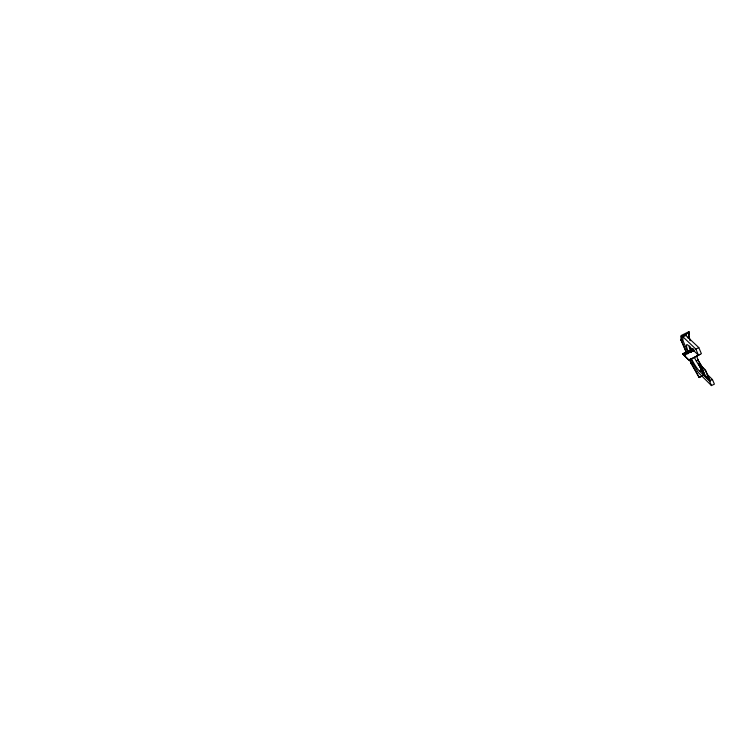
<?xml version="1.0" encoding="UTF-8"?>
<svg xmlns="http://www.w3.org/2000/svg" width="752" height="752" viewBox="0 0 752 752"><rect width="100%" height="100%" fill="white"/><g stroke="black" fill="none" stroke-linecap="round" stroke-linejoin="round"><path stroke-width="1.13" d="M686.397 352.688L681.039 340.261L681.284 335.477L688.926 331.651L689.424 332.534L688.973 336.962L690.223 340.111M688.127 353.543L686.689 351.945L688.127 353.543L686.52 352.444L681.491 340.703L681.284 335.477M688.531 353.553L682.731 340.083L683.107 335.693M692.592 348.89L682.666 353.854L688.86 359.982L701.4 353.675L698.805 347.612L685.899 335.439L686.012 334.245M690.186 340.722L688.512 336.529L688.926 331.651M698.711 364.109L698.899 363.601L705.583 370.125L710.104 380.869L703.505 374.336L698.711 364.109L705.273 370.52L710.104 380.869M701.381 367.202L698.956 364.551L699.012 363.752M698.956 364.551L699.153 364.053L700.676 365.698L700.591 366.468L700.676 365.698M699.294 364.353L700.732 366.76M699.238 365.143L699.435 364.654M699.576 364.946L701.146 367.643M699.51 365.726L699.717 365.246M699.858 365.547L701.964 369.411L700.14 366.149M700.356 365.021L700.319 365.876L700.394 365.096M700.197 367.192L702.359 369.298L702.246 369.993L700.413 366.741M700.695 367.343L702.791 371.168L701.531 369.129M700.977 367.935L700.883 368.659L701.118 368.236M701.56 368.527C702.659 367.69 700.516 369.918 701.259 368.536M701.954 370.022L701.813 369.73M701.983 371.009L702.095 370.322M702.518 370.586C703.073 369.476 701.748 371.253 701.024 368.959M702.509 371.215L704.455 373.772M702.791 371.817L702.65 371.516M703.073 372.409L702.932 372.108M703.477 371.685L703.618 371.986M698.899 363.601L703.082 373.359L703.214 372.719M703.364 373.951L703.496 373.321M703.891 373.518C704.492 372.541 703.045 374.045 702.396 371.883M704.314 373.481L704.163 374.111L702.669 372.466M703.223 373.65L705.019 374.985M681.782 336.36L689.424 332.534M685.899 335.439L681.688 337.545L681.18 336.661M681.039 340.261L681.491 340.703L682.731 340.083L682.233 339.208M687.281 337.808L688.973 336.962L688.475 336.088M684.508 354.944L683.23 353.675L684.658 355.282M684 353.703L684.17 353.205L685.598 354.812M684.499 353.045L685.927 354.643M685.128 352.726L686.726 353.835L685.269 353.064M685.749 352.415L687.497 353.863L685.899 352.754M687.149 352.124L687.319 351.635L688.296 353.045M687.939 351.316L689.236 352.575L688.089 351.663M688.259 351.165L689.866 352.265L688.4 351.504M689.029 351.193C689.546 350.018 691.831 354.183 689.189 350.695M689.509 350.535L690.956 352.133L689.509 350.535L691.577 351.823M690.129 350.225L691.746 351.325L690.28 350.564M691.069 349.755L692.376 351.005L691.22 350.094M691.389 349.595L693.006 350.695L691.53 349.934M693.466 350.874L692.009 349.285L692.47 349.464M692.78 349.313L692.949 348.815M683.803 353.694L693.1 349.154M683.004 336.887L695.835 349.097L698.805 347.612M685.457 354.474L683.859 353.365M690.496 351.955L690.327 352.444L688.879 350.846M694.256 350.065L692.639 348.975M682.666 353.854L689.011 360.33L699.933 354.446M691.351 363.893L692.545 362.878L698.138 372.325L711.467 385.588L714.4 384.122L712.435 379.525L707.453 374.637M696.314 360.998L698.147 360.076L696.474 355.875M691.464 358.836A15.284 2.397 62.5 0 0 699.586 371.178L702.462 369.74M703.176 375.521L699.125 377.551L702.142 375.633M699.586 371.178L709.493 381.001L712.435 379.525M692.009 349.285L693.776 350.723M693.147 351.034L691.699 349.445M691.267 351.974L689.819 350.376M702.744 367.813L697.677 359.625L701.616 366.28M686.999 351.786L688.757 353.233M698.824 364.259L700.178 365.585M701.569 370.125L703.759 372.287M701.842 370.717L704.173 373.18M684.969 355.123L683.54 353.515M692.084 362.426L692.573 363.282M702.951 373.067L710.508 380.653M689.518 359.935L699.106 377.156M690.862 363.037L699.125 377.551M680.992 339.829L681.491 340.703M703.054 370.792L702.791 371.168M689.537 359.353L691.323 363.489M689.161 346.945L690.496 350.056M690.759 358.732L692.545 362.878M695.835 349.097L698.439 355.16L688.672 345.798A15.284 2.397 62.5 0 0 688.418 352.274M709.493 381.001L711.467 385.588M701.005 368.179A15.284 2.425 62.5 0 1 694.322 357.407M690.458 348.731A15.284 2.425 62.5 0 1 689.631 346.07M703.195 371.084L703.073 371.761L703.195 371.084"/></g></svg>
